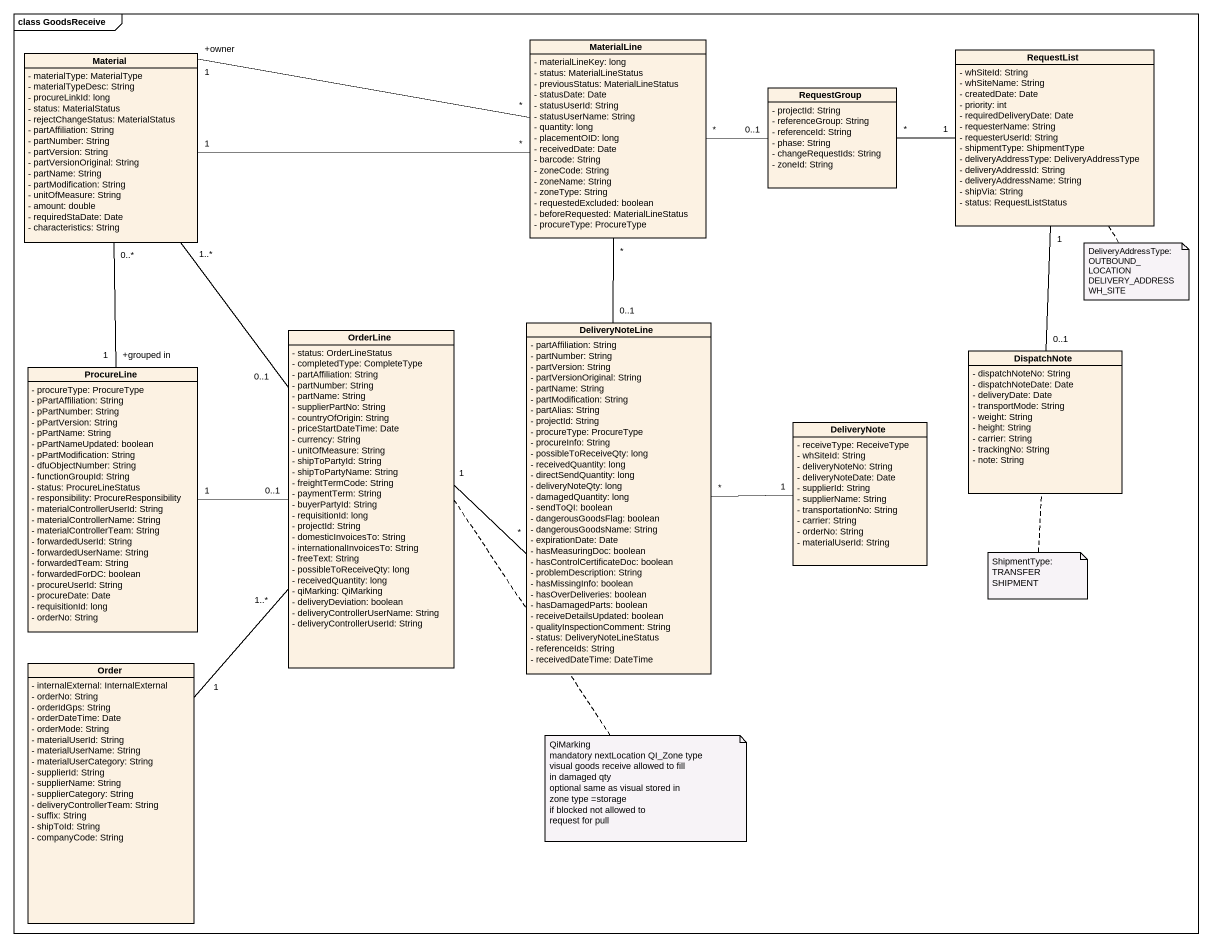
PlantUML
@startuml
mainframe class GoodsReceive
hide circle
hide empty members
skinparam classAttributeIconSize 0
class Material {
  - materialType: MaterialType
  - materialTypeDesc: String
  - procureLinkId: long
  - status: MaterialStatus
  - rejectChangeStatus: MaterialStatus
  - partAffiliation: String
  - partNumber: String
  - partVersion: String
  - partVersionOriginal: String
  - partName: String
  - partModification: String
  - unitOfMeasure: String
  - amount: double
  - requiredStaDate: Date
  - characteristics: String
}
class MaterialLine {
  - materialLineKey: long
  - status: MaterialLineStatus
  - previousStatus: MaterialLineStatus
  - statusDate: Date
  - statusUserId: String
  - statusUserName: String
  - quantity: long
  - placementOID: long
  - receivedDate: Date
  - barcode: String
  - zoneCode: String
  - zoneName: String
  - zoneType: String
  - requestedExcluded: boolean
  - beforeRequested: MaterialLineStatus
  - procureType: ProcureType
}
class RequestList {
  - whSiteId: String
  - whSiteName: String
  - createdDate: Date
  - priority: int
  - requiredDeliveryDate: Date
  - requesterName: String
  - requesterUserId: String
  - shipmentType: ShipmentType
  - deliveryAddressType: DeliveryAddressType
  - deliveryAddressId: String
  - deliveryAddressName: String
  - shipVia: String
  - status: RequestListStatus
}
class RequestGroup {
  - projectId: String
  - referenceGroup: String
  - referenceId: String
  - phase: String
  - changeRequestIds: String
  - zoneId: String
}
class DeliveryNoteLine #FCF2E3 {
  - partAffiliation: String
  - partNumber: String
  - partVersion: String
  - partVersionOriginal: String
  - partName: String
  - partModification: String
  - partAlias: String
  - projectId: String
  - procureType: ProcureType
  - procureInfo: String
  - possibleToReceiveQty: long
  - receivedQuantity: long
  - directSendQuantity: long
  - deliveryNoteQty: long
  - damagedQuantity: long
  - sendToQI: boolean
  - dangerousGoodsFlag: boolean
  - dangerousGoodsName: String
  - expirationDate: Date
  - hasMeasuringDoc: boolean
  - hasControlCertificateDoc: boolean
  - problemDescription: String
  - hasMissingInfo: boolean
  - hasOverDeliveries: boolean
  - hasDamagedParts: boolean
  - receiveDetailsUpdated: boolean
  - qualityInspectionComment: String
  - status: DeliveryNoteLineStatus
  - referenceIds: String
  - receivedDateTime: DateTime
}
class OrderLine #FCF2E3 {
  - status: OrderLineStatus
  - completedType: CompleteType
  - partAffiliation: String
  - partNumber: String
  - partName: String
  - supplierPartNo: String
  - countryOfOrigin: String
  - priceStartDateTime: Date
  - currency: String
  - unitOfMeasure: String
  - shipToPartyId: String
  - shipToPartyName: String
  - freightTermCode: String
  - paymentTerm: String
  - buyerPartyId: String
  - requisitionId: long
  - projectId: String
  - domesticInvoicesTo: String
  - internationalInvoicesTo: String
  - freeText: String
  - possibleToReceiveQty: long
  - receivedQuantity: long
  - qiMarking: QiMarking
  - deliveryDeviation: boolean
  - deliveryControllerUserName: String
  - deliveryControllerUserId: String
}
class DispatchNote {
  - dispatchNoteNo: String
  - dispatchNoteDate: Date
  - deliveryDate: Date
  - transportMode: String
  - weight: String
  - height: String
  - carrier: String
  - trackingNo: String
  - note: String
}
class ProcureLine {
  - procureType: ProcureType
  - pPartAffiliation: String
  - pPartNumber: String
  - pPartVersion: String
  - pPartName: String
  - pPartNameUpdated: boolean
  - pPartModification: String
  - dfuObjectNumber: String
  - functionGroupId: String
  - status: ProcureLineStatus
  - responsibility: ProcureResponsibility
  - materialControllerUserId: String
  - materialControllerName: String
  - materialControllerTeam: String
  - forwardedUserId: String
  - forwardedUserName: String
  - forwardedTeam: String
  - forwardedForDC: boolean
  - procureUserId: String
  - procureDate: Date
  - requisitionId: long
  - orderNo: String
}
class DeliveryNote #FCF2E3 {
  - receiveType: ReceiveType
  - whSiteId: String
  - deliveryNoteNo: String
  - deliveryNoteDate: Date
  - supplierId: String
  - supplierName: String
  - transportationNo: String
  - carrier: String
  - orderNo: String
  - materialUserId: String
}
class Order #FCF2E3 {
  - internalExternal: InternalExternal
  - orderNo: String
  - orderIdGps: String
  - orderDateTime: Date
  - orderMode: String
  - materialUserId: String
  - materialUserName: String
  - materialUserCategory: String
  - supplierId: String
  - supplierName: String
  - supplierCategory: String
  - deliveryControllerTeam: String
  - suffix: String
  - shipToId: String
  - companyCode: String
}
Material "+owner\n1" -right- "*" MaterialLine
Material "1" -right- "*" MaterialLine
Material "1..*" -- "0..1" OrderLine
Material "0..*" -- "+grouped in\n1" ProcureLine
MaterialLine "*" -right- "0..1" RequestGroup
MaterialLine "*" -- "0..1" DeliveryNoteLine
RequestList "1" -left- "*" RequestGroup
RequestList "1" -- "0..1" DispatchNote
OrderLine "1" -right- "*" DeliveryNoteLine
OrderLine "0..1" -left- "1" ProcureLine
DeliveryNote "1" -left- "*" DeliveryNoteLine
Order "1" -up- "1..*" OrderLine
note bottom of RequestList
  DeliveryAddressType:
  OUTBOUND_LOCATION
  DELIVERY_ADDRESS
  WH_SITE
end note
note bottom of DispatchNote
  ShipmentType:
  TRANSFER
  SHIPMENT
end note
note bottom of OrderLine
  QiMarking
  mandatory nextLocation QI_Zone type
  visual goods receive allowed to fill
  in damaged qty
  optional same as visual stored in
  zone type =storage
  if blocked not allowed to
  request for pull
end note
@enduml
